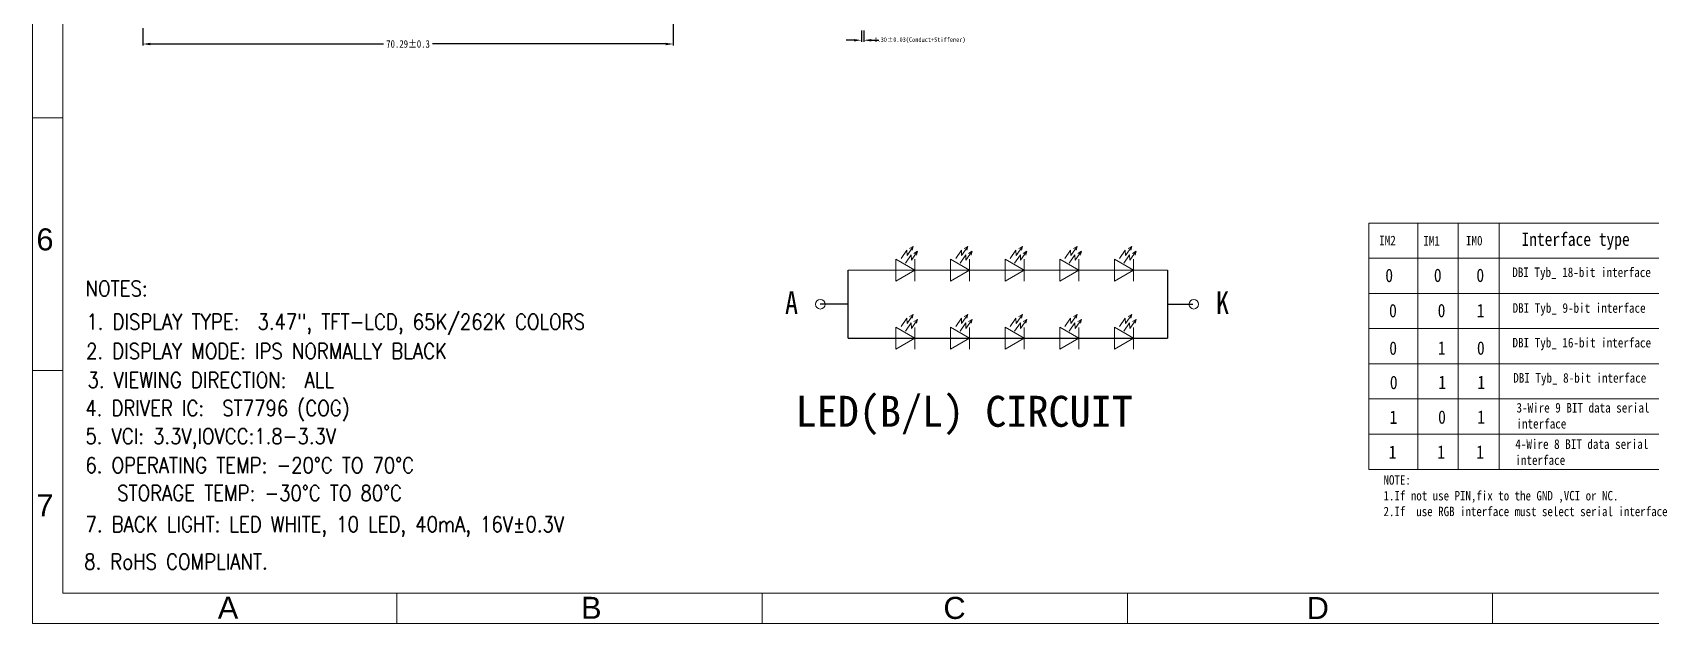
# Model space of a CAD drawing. Header units: millimetres. Extents: x -3761 to -3422, y -2431 to -2197.
# Drawn here: x -3761 to -3546.6, y -2430.6 to -2352.3 of the extents above; entities that cross this region are included whole.
import ezdxf

# ---------------------------------------------------------------- set-up
doc = ezdxf.new("R2010")
doc.units = ezdxf.units.MM
doc.layers.add('1', color=7, linetype='Continuous', lineweight=13)
doc.layers.add('DIM', color=3, linetype='Continuous', lineweight=20)
doc.layers.add('版框', color=7, linetype='Continuous')
doc.styles.add('m1', font='', dxfattribs={"width": 0.7, "height": 1.5})
doc.styles.add('ROMANS', font='romans.shx', dxfattribs={"width": 0.85})
doc.styles.add('s2', font='')
doc.styles.add('宋体', font='', dxfattribs={"width": 0.85})
doc.styles.get('m1').set_extended_font_data('KaiTi_GB2312')
doc.styles.get('s2').set_extended_font_data('仿宋_GB2312')
doc.styles.get('宋体').set_extended_font_data('SimSun')
doc.dimstyles.new('副本 Standard', dxfattribs={"dimtxt": 1, "dimasz": 1, "dimexe": 0.2, "dimexo": 0.2, "dimgap": 0.3, "dimtad": 0, "dimzin": 0, "dimdsep": 46, "dimtxsty": '宋体', "dimcen": 0.09, "dimclrd": 3, "dimclre": 3, "dimclrt": 3, "dimadec": 0, "dimazin": 0, "dimtfac": 1, "dimtofl": 0, "dimtmove": 0, "dimatfit": 3, "dimfxl": 0, "dimtolj": 1, "dimtzin": 0, "dimarcsym": 0})

# ---------------------------------------------------------------- blocks, each defined once
blk = doc.blocks.new('*D32')
at = {"color": 3, "lineweight": -2}
for p, q in [((-3746.36, -2351.75), (-3746.36, -2354.05)), ((-3676.07, -2351.05), (-3676.07, -2354.05)), ((-3745.36, -2353.85), (-3714.46, -2353.85)), ((-3677.07, -2353.85), (-3707.97, -2353.85))]:
    blk.add_line(p, q, dxfattribs=at)
at = {"color": 3}
for points in [[(-3745.36, -2353.69), (-3745.36, -2354.02), (-3746.36, -2353.85)], [(-3677.07, -2353.69), (-3677.07, -2354.02), (-3676.07, -2353.85)]]:
    blk.add_solid(points, dxfattribs=at)
at = {"layer": 'Defpoints', "color": 0}
for p in [(-3746.36, -2351.55), (-3676.07, -2350.85), (-3676.07, -2353.85)]:
    blk.add_point(p, dxfattribs=at)
at = {"color": 3, "lineweight": 0, "insert": (-3711.21, -2353.85), "char_height": 1, "attachment_point": 5, "style": '宋体'}
blk.add_mtext('\\A1;70.29%%P0.3', dxfattribs=at)
blk = doc.blocks.new('*D43')
at = {"color": 3, "lineweight": -2}
for p, q in [((-3652.15, -2353.35), (-3653.15, -2353.35)), ((-3651.15, -2352.05), (-3651.15, -2353.55)), ((-3650.85, -2352.05), (-3650.85, -2353.55)), ((-3649.85, -2353.35), (-3648.85, -2353.35))]:
    blk.add_line(p, q, dxfattribs=at)
at = {"color": 3}
for points in [[(-3652.15, -2353.19), (-3652.15, -2353.52), (-3651.15, -2353.35)], [(-3649.85, -2353.19), (-3649.85, -2353.52), (-3650.85, -2353.35)]]:
    blk.add_solid(points, dxfattribs=at)
at = {"layer": 'Defpoints', "color": 0}
for p in [(-3651.15, -2351.85), (-3650.85, -2351.85), (-3650.85, -2353.35)]:
    blk.add_point(p, dxfattribs=at)
at = {"color": 3, "lineweight": 0, "insert": (-3643.39, -2353.35), "char_height": 1, "attachment_point": 5, "style": '宋体'}
blk.add_mtext('\\A1;{\\H0.6x;0.30%%P0.03(Conduct+Stiffener)}', dxfattribs=at)
blk = doc.blocks.new('A$C7229717E')
at = {"layer": '1', "color": 0, "linetype": 'Continuous'}
for p, q in [((0, 31.5), (47.93, 31.5)), ((5.19, 31.5), (5.19, 5.42)), ((9.47, 31.5), (9.47, 5.42)), ((13.8, 31.5), (13.8, 5.42)), ((34.24, 31.5), (34.24, 5.42)), ((47.93, 31.5), (47.93, 5.42)), ((0, 27.78), (47.93, 27.78)), ((0, 24.06), (47.93, 24.06)), ((0, 20.34), (47.93, 20.34)), ((0, 16.61), (47.93, 16.61)), ((0, 12.89), (47.93, 12.89)), ((0, 9.17), (47.93, 9.17)), ((0, 5.42), (47.93, 5.42))]:
    blk.add_line(p, q, dxfattribs=at)
at = {"layer": 'DIM', "color": 0}
blk.add_line((0, 31.5), (0, 5.42), dxfattribs=at)
at = {"layer": '1', "color": 0, "linetype": 'Continuous', "attachment_point": 1, "style": '宋体'}
for s, insert, char_height, width in [('{\\fSimSun|b1|i0|c134|p2;\\H0.71701x;\\C1;IM2}', (1.1, 30.18), 1.4154, 25.5741), ('{\\fSimSun|b1|i0|c134|p2;\\H0.71701x;\\C1;IM1}', (5.77, 30.14), 1.4154, 25.5741), ('{\\fSimSun|b1|i0|c134|p2;\\H0.71701x;\\C1;IM0}', (10.28, 30.16), 1.4154, 25.5741), ('{\\fSimSun|b1|i0|c0|p2;\\C1;Interface type }', (16.16, 30.51), 1.4154, 25.5741), ('{\\fSimSun|b1|i0|c0|p2;\\H0.71701x;\\C1;DB Pin in use\\H1.3947x;  }', (37.58, 30.53), 1.4154, 25.5741), ('{\\fSimSun|b1|i0|c134|p2;\\H0.71701x;\\C1;DBI Tyb_\\fSimSun|b1|i0|c0|p2; 1\\fSimSun|b1|i0|c134|p2;8\\fSimSun|b1|i0|c0|p2;-bit interface\\H1.3947x; }', (15.19, 26.81), 1.41538, 25.5741), ('{\\fSimSun|b1|i0|c134|p2;\\H0.71701x;\\C1;DB17-DB0}', (37.82, 26.65), 2.0187, 36.4757), ('{\\fSimSun|b1|i0|c134|p2;\\H0.71701x;\\C1;DBI Tyb_\\fSimSun|b1|i0|c0|p2; \\fSimSun|b1|i0|c134|p2;9\\fSimSun|b1|i0|c0|p2;-bit interface\\H1.3947x; }', (15.22, 23.03), 1.41538, 25.5741), ('{\\fSimSun|b1|i0|c134|p2;\\H0.71701x;\\C1;DB8-DB0}', (37.97, 22.92), 2.0187, 36.4757), ('{\\fSimSun|b1|i0|c134|p2;\\H0.71701x;\\C1;DBI Tyb_\\fSimSun|b1|i0|c0|p2; \\fSimSun|b1|i0|c134|p2;16\\fSimSun|b1|i0|c0|p2;-bit interface\\H1.3947x; }', (15.21, 19.36), 1.41538, 25.5741), ('{\\fSimSun|b1|i0|c134|p2;\\H0.71701x;\\C1;DB15-DB0}', (37.78, 19.36), 2.0187, 36.4757), ('{\\fSimSun|b1|i0|c134|p2;\\H0.71701x;\\C1;DBI Tyb_\\fSimSun|b1|i0|c0|p2; \\fSimSun|b1|i0|c134|p2;8\\fSimSun|b1|i0|c0|p2;-bit interface\\H1.3947x; }', (15.29, 15.63), 1.41538, 25.5741), ('{\\fSimSun|b1|i0|c134|p2;\\H0.71701x;\\C1;DB7-DB0}', (37.66, 15.71), 2.0187, 36.4757), ('{\\fSimSun|b1|i0|c134|p2;\\H0.717x;\\C1;3-Wire 9 BIT data serial \\Pinterface}', (15.63, 12.47), 1.4154, 25.5741), ('{\\fSimSun|b1|i0|c134|p2;\\H0.71701x;\\C1;SDI SCL CS}', (35.82, 12.14), 2.0187, 36.4757), ('{\\fSimSun|b1|i0|c134|p2;\\H0.717x;\\C1;4-Wire 8 BIT data serial \\Pinterface}', (15.51, 8.62), 1.4154, 25.5741), ('{\\fSimSun|b1|i0|c134|p2;\\H0.71701x;\\C1;SDI SCL CS RS}', (35.45, 8.27), 2.0187, 36.4757), ('\\pt18;{\\C1;NOTE: \\P1.If not use PIN,fix to the GND ,VCI or NC.\\P\\ptz;2.If  use RGB interface must select serial interface}', (1.56, 4.82), 1, 91.093)]:
    blk.add_mtext(s, dxfattribs=dict(at, insert=insert, char_height=char_height, width=width))
at = {"layer": 'DIM', "color": 1, "char_height": 1.4154, "width": 1.8716, "attachment_point": 1, "style": '宋体'}
for s, insert in [('{\\fSimSun|b1|i0|c134|p2;0}', (1.75, 26.68)), ('{\\fSimSun|b1|i0|c134|p2;0}', (6.89, 26.69)), ('{\\fSimSun|b1|i0|c134|p2;0}', (11.39, 26.69)), ('{\\fSimSun|b1|i0|c134|p2;0}', (2.15, 22.95)), ('{\\fSimSun|b1|i0|c134|p2;0}', (7.29, 22.96)), ('{\\fSimSun|b1|i0|c134|p2;1}', (11.43, 22.96)), ('{\\fSimSun|b1|i0|c134|p2;0}', (2.17, 18.98)), ('{\\fSimSun|b1|i0|c134|p2;1}', (7.31, 18.99)), ('{\\fSimSun|b1|i0|c134|p2;0}', (11.45, 18.99)), ('{\\fSimSun|b1|i0|c134|p2;0}', (2.23, 15.35)), ('{\\fSimSun|b1|i0|c134|p2;1}', (7.37, 15.36)), ('{\\fSimSun|b1|i0|c134|p2;1}', (11.5, 15.36)), ('{\\fSimSun|b1|i0|c134|p2;1}', (2.2, 11.67)), ('{\\fSimSun|b1|i0|c134|p2;0}', (7.34, 11.68)), ('{\\fSimSun|b1|i0|c134|p2;1}', (11.48, 11.68)), ('{\\fSimSun|b1|i0|c134|p2;1}', (2.11, 7.97)), ('{\\fSimSun|b1|i0|c134|p2;1}', (7.25, 7.98)), ('{\\fSimSun|b1|i0|c134|p2;1}', (11.38, 7.98))]:
    blk.add_mtext(s, dxfattribs=dict(at, insert=insert))

msp = doc.modelspace()

# ---------------------------------------------------------------- linework, layer by layer
at = {"lineweight": 0}
for p, q in [((-3645.9, -2382.26), (-3645.148, -2381.15)), ((-3645.324, -2382.897), (-3644.573, -2381.787)), ((-3645.148, -2381.15), (-3645.11, -2381.875)), ((-3645.11, -2381.875), (-3644.296, -2380.673)), ((-3644.296, -2380.673), (-3644.781, -2380.955)), ((-3644.573, -2381.787), (-3644.534, -2382.512)), ((-3644.534, -2382.512), (-3643.72, -2381.31)), ((-3644.296, -2380.673), (-3644.427, -2381.176)), ((-3643.72, -2381.31), (-3644.206, -2381.592)), ((-3643.72, -2381.31), (-3643.852, -2381.813)), ((-3638.661, -2382.26), (-3637.91, -2381.15)), ((-3638.086, -2382.897), (-3637.335, -2381.787)), ((-3637.91, -2381.15), (-3637.871, -2381.875)), ((-3637.871, -2381.875), (-3637.057, -2380.673)), ((-3637.057, -2380.673), (-3637.543, -2380.955)), ((-3637.335, -2381.787), (-3637.296, -2382.512)), ((-3637.296, -2382.512), (-3636.482, -2381.31)), ((-3637.057, -2380.673), (-3637.189, -2381.176)), ((-3636.482, -2381.31), (-3636.968, -2381.592)), ((-3636.482, -2381.31), (-3636.614, -2381.813)), ((-3631.423, -2382.26), (-3630.671, -2381.15)), ((-3630.848, -2382.897), (-3630.096, -2381.787)), ((-3630.671, -2381.15), (-3630.633, -2381.875)), ((-3630.633, -2381.875), (-3629.819, -2380.673)), ((-3629.819, -2380.673), (-3630.305, -2380.955)), ((-3630.096, -2381.787), (-3630.058, -2382.512)), ((-3630.058, -2382.512), (-3629.244, -2381.31)), ((-3629.819, -2380.673), (-3629.951, -2381.176)), ((-3629.244, -2381.31), (-3629.729, -2381.592)), ((-3629.244, -2381.31), (-3629.375, -2381.813)), ((-3624.185, -2382.26), (-3623.433, -2381.15)), ((-3623.609, -2382.897), (-3622.858, -2381.787)), ((-3623.433, -2381.15), (-3623.395, -2381.875)), ((-3623.395, -2381.875), (-3622.581, -2380.673)), ((-3622.581, -2380.673), (-3623.066, -2380.955)), ((-3622.858, -2381.787), (-3622.819, -2382.512)), ((-3622.819, -2382.512), (-3622.006, -2381.31)), ((-3622.581, -2380.673), (-3622.712, -2381.176)), ((-3622.006, -2381.31), (-3622.491, -2381.592)), ((-3622.006, -2381.31), (-3622.137, -2381.813)), ((-3616.947, -2382.26), (-3616.196, -2381.15)), ((-3616.372, -2382.897), (-3615.621, -2381.787)), ((-3616.196, -2381.15), (-3616.157, -2381.875)), ((-3616.157, -2381.875), (-3615.343, -2380.673)), ((-3615.343, -2380.673), (-3615.829, -2380.955)), ((-3615.621, -2381.787), (-3615.582, -2382.512)), ((-3615.582, -2382.512), (-3614.768, -2381.31)), ((-3615.343, -2380.673), (-3615.475, -2381.176)), ((-3614.768, -2381.31), (-3615.254, -2381.592)), ((-3614.768, -2381.31), (-3614.9, -2381.813)), ((-3652.893, -2383.821), (-3610.595, -2383.821)), ((-3644.059, -2382.379), (-3644.059, -2385.26)), ((-3636.821, -2382.379), (-3636.821, -2385.26)), ((-3629.582, -2382.379), (-3629.582, -2385.26)), ((-3622.344, -2382.379), (-3622.344, -2385.26)), ((-3615.107, -2382.379), (-3615.107, -2385.26)), ((-3645.9, -2391.28), (-3645.148, -2390.17)), ((-3645.148, -2390.17), (-3645.11, -2390.895)), ((-3645.11, -2390.895), (-3644.296, -2389.693)), ((-3644.296, -2389.693), (-3644.781, -2389.975)), ((-3644.534, -2391.532), (-3643.72, -2390.33)), ((-3644.296, -2389.693), (-3644.427, -2390.196)), ((-3643.72, -2390.33), (-3644.206, -2390.612)), ((-3643.72, -2390.33), (-3643.852, -2390.833)), ((-3638.661, -2391.28), (-3637.91, -2390.17)), ((-3637.91, -2390.17), (-3637.871, -2390.895)), ((-3637.871, -2390.895), (-3637.057, -2389.693)), ((-3637.057, -2389.693), (-3637.543, -2389.975)), ((-3637.296, -2391.532), (-3636.482, -2390.33)), ((-3637.057, -2389.693), (-3637.189, -2390.196)), ((-3636.482, -2390.33), (-3636.968, -2390.612)), ((-3636.482, -2390.33), (-3636.614, -2390.833)), ((-3631.423, -2391.28), (-3630.671, -2390.17)), ((-3630.671, -2390.17), (-3630.633, -2390.895)), ((-3630.633, -2390.895), (-3629.819, -2389.693)), ((-3629.819, -2389.693), (-3630.305, -2389.975)), ((-3630.058, -2391.532), (-3629.244, -2390.33)), ((-3629.819, -2389.693), (-3629.951, -2390.196)), ((-3629.244, -2390.33), (-3629.729, -2390.612)), ((-3629.244, -2390.33), (-3629.375, -2390.833)), ((-3624.185, -2391.28), (-3623.433, -2390.17)), ((-3623.433, -2390.17), (-3623.395, -2390.895)), ((-3623.395, -2390.895), (-3622.581, -2389.693)), ((-3622.581, -2389.693), (-3623.066, -2389.975)), ((-3622.819, -2391.532), (-3622.006, -2390.33)), ((-3622.581, -2389.693), (-3622.712, -2390.196)), ((-3622.006, -2390.33), (-3622.491, -2390.612)), ((-3622.006, -2390.33), (-3622.137, -2390.833)), ((-3616.947, -2391.28), (-3616.196, -2390.17)), ((-3616.196, -2390.17), (-3616.157, -2390.895)), ((-3616.157, -2390.895), (-3615.343, -2389.693)), ((-3615.343, -2389.693), (-3615.829, -2389.975)), ((-3615.582, -2391.532), (-3614.768, -2390.33)), ((-3615.343, -2389.693), (-3615.475, -2390.196)), ((-3614.768, -2390.33), (-3615.254, -2390.612)), ((-3614.768, -2390.33), (-3614.9, -2390.833)), ((-3645.324, -2391.917), (-3644.573, -2390.807)), ((-3644.573, -2390.807), (-3644.534, -2391.532)), ((-3644.059, -2391.399), (-3644.059, -2394.28)), ((-3638.086, -2391.917), (-3637.335, -2390.807)), ((-3637.335, -2390.807), (-3637.296, -2391.532)), ((-3636.821, -2391.399), (-3636.821, -2394.28)), ((-3630.848, -2391.917), (-3630.096, -2390.807)), ((-3630.096, -2390.807), (-3630.058, -2391.532)), ((-3629.582, -2391.399), (-3629.582, -2394.28)), ((-3623.609, -2391.917), (-3622.858, -2390.807)), ((-3622.858, -2390.807), (-3622.819, -2391.532)), ((-3622.344, -2391.399), (-3622.344, -2394.28)), ((-3616.372, -2391.917), (-3615.621, -2390.807)), ((-3615.621, -2390.807), (-3615.582, -2391.532)), ((-3615.107, -2391.399), (-3615.107, -2394.28))]:
    msp.add_line(p, q, dxfattribs=at)
for p, q in [((-3652.893, -2392.841), (-3652.893, -2383.821)), ((-3610.595, -2383.821), (-3610.595, -2392.841)), ((-3652.893, -2388.331), (-3656.598, -2388.331)), ((-3610.595, -2388.331), (-3607.244, -2388.331)), ((-3652.893, -2392.841), (-3610.595, -2392.841))]:
    msp.add_line(p, q)
at = {"lineweight": 0, "flags": 128}
for points in [[(-3644.055, -2383.821), (-3646.583, -2382.362), (-3646.583, -2385.28)], [(-3636.817, -2383.821), (-3639.345, -2382.362), (-3639.345, -2385.28)], [(-3629.579, -2383.821), (-3632.106, -2382.362), (-3632.106, -2385.28)], [(-3622.341, -2383.821), (-3624.868, -2382.362), (-3624.868, -2385.28)], [(-3615.103, -2383.821), (-3617.631, -2382.362), (-3617.631, -2385.28)], [(-3644.055, -2392.841), (-3646.583, -2391.382), (-3646.583, -2394.3)], [(-3636.817, -2392.841), (-3639.345, -2391.382), (-3639.345, -2394.3)], [(-3629.579, -2392.841), (-3632.106, -2391.382), (-3632.106, -2394.3)], [(-3622.341, -2392.841), (-3624.868, -2391.382), (-3624.868, -2394.3)], [(-3615.103, -2392.841), (-3617.631, -2391.382), (-3617.631, -2394.3)]]:
    msp.add_lwpolyline(points, close=True, dxfattribs=at)
at = {"lineweight": 0}
for centre in [(-3656.598, -2388.331), (-3607.122, -2388.331)]:
    msp.add_circle(centre, 0.634, dxfattribs=at)
at = {"layer": '版框', "lineweight": 0}
for points in [[(-3422.299, -2430.648), (-3422.299, -2196.545), (-3760.984, -2196.545), (-3760.984, -2430.648)], [(-3426.352, -2426.595), (-3426.352, -2200.595), (-3756.933, -2200.595), (-3756.933, -2426.595)]]:
    msp.add_lwpolyline(points, close=True, dxfattribs=at)
for points in [[(-3760.984, -2363.647), (-3756.933, -2363.649)], [(-3760.984, -2397.09), (-3756.933, -2397.092)], [(-3712.679, -2430.648), (-3712.677, -2426.595)], [(-3664.295, -2430.648), (-3664.294, -2426.595)], [(-3615.912, -2430.648), (-3615.91, -2426.595)], [(-3567.527, -2426.595), (-3567.528, -2430.648), (-3567.527, -2426.595)]]:
    msp.add_lwpolyline(points, dxfattribs=at)

# ---------------------------------------------------------------- block references
at = {"lineweight": 0, "xscale": 1.251631726377491, "yscale": 1.251631726377491, "zscale": 1.251631726377491}
msp.add_blockref('A$C7229717E', (-3583.934, -2417.016), dxfattribs=at)

# ---------------------------------------------------------------- texts
at = {"lineweight": 0, "style": 'ROMANS', "width": 0.85}
for s, height, p in [('NOTES:', 2.0673, (-3753.932, -2387.281)), ('1. DISPLAY TYPE:  3.47", TFT-LCD, 65K/262K COLORS', 2.06725, (-3753.822, -2391.687)), ('2. DISPLAY MODE: IPS NORMALLY BLACK', 2.06725, (-3753.868, -2395.572)), ('3. VIEWING DIRECTION:  ALL', 2.06725, (-3753.678, -2399.41)), ('4. DRIVER IC:  ST7796 (COG)', 2.06725, (-3753.969, -2403.128)), ('5. VCI: 3.3V,IOVCC:1.8-3.3V ', 2.06725, (-3753.952, -2406.844)), ('6. OPERATING TEMP: -20%%DC TO 70%%DC', 2.06725, (-3753.952, -2410.692)), ('STORAGE TEMP: -30%%DC TO 80%%DC', 2.06725, (-3749.747, -2414.383)), ('7. BACK LIGHT: LED WHITE, 10 LED, 40mA, 16V%%P0.3V', 2.06725, (-3753.938, -2418.509)), ('8. RoHS COMPLIANT.', 2.06725, (-3754.114, -2423.468))]:
    msp.add_text(s, height=height, dxfattribs=at).set_placement(p)
at = {"lineweight": 0, "style": 'm1'}
msp.add_text('LED(B/L) CIRCUIT', height=4.10326, dxfattribs=at).set_placement((-3659.867, -2404.568))
at = {"lineweight": 0, "char_height": 3, "width": 2.51055, "style": '宋体'}
for s, insert, attachment_point in [('{\\fSimSun|b0|i0|c134|p2;A}', (-3661.276, -2386.631), 1), ('{\\fSimSun|b0|i0|c134|p2;K}', (-3602.444, -2386.631), 3)]:
    msp.add_mtext(s, dxfattribs=dict(at, insert=insert, attachment_point=attachment_point))
at = {"layer": '版框', "lineweight": 0, "char_height": 2.91724, "width": 37.27033, "rotation": 359.98072, "style": 's2'}
for s, insert, attachment_point in [('{\\fArial|b0|i0|c0|p32;6}', (-3758.182, -2378.279), 3), ('{\\fArial|b0|i0|c0|p32;7}', (-3758.194, -2413.517), 3), ('{\\fArial|b0|i0|c0|p32;A}', (-3736.417, -2427.073), 1), ('{\\fArial|b0|i0|c0|p32;B}', (-3688.293, -2427.089), 1), ('{\\fArial|b0|i0|c0|p32;C}', (-3640.285, -2427.105), 1), ('{\\fArial|b0|i0|c0|p32;D}', (-3592.16, -2427.122), 1)]:
    msp.add_mtext(s, dxfattribs=dict(at, insert=insert, attachment_point=attachment_point))

# ---------------------------------------------------------------- dimensions: what is measured, and where the dimension line sits
at = {"lineweight": 0}
dim = msp.add_linear_dim(base=(-3676.069, -2353.854), p1=(-3746.359, -2351.552), p2=(-3676.069, -2350.854), text='<>%%P0.3', dimstyle='副本 Standard', dxfattribs=at)
dim.commit()
dim.dimension.update_dxf_attribs({"geometry": '*D32', "text_midpoint": (-3711.214, -2353.854)})
dim = msp.add_linear_dim(base=(-3650.851, -2353.354), p1=(-3651.151, -2351.854), p2=(-3650.851, -2351.854), text='{\\H0.6x;<>%%P0.03(Conduct+Stiffener)}', dimstyle='副本 Standard', dxfattribs=at)
dim.commit()
dim.dimension.update_dxf_attribs({"geometry": '*D43', "text_midpoint": (-3643.388, -2353.354), "dimtype": 160})

doc.saveas('drawing.dxf')
